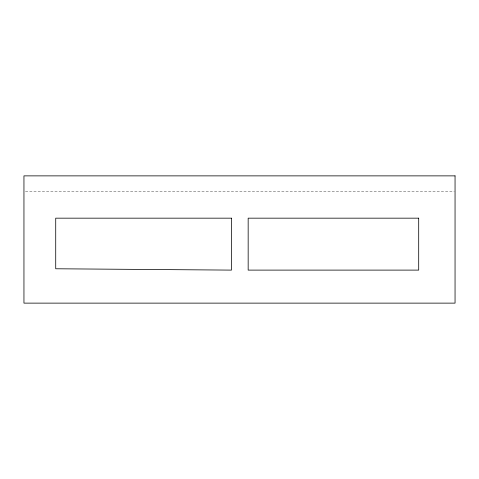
<?xml version="1.0" encoding="UTF-8"?>
<svg xmlns="http://www.w3.org/2000/svg" width="479" height="479" viewBox="0 0 479 479"><rect width="100%" height="100%" fill="white"/><g stroke="black" fill="none" stroke-linecap="round" stroke-linejoin="round"><path stroke-width="0.36" stroke-dasharray="2.4 1.8" d="M25.447 191.456L454.302 191.456"/><path stroke-width="0.72" d="M455.05 175.871L23.95 175.871L23.95 303.129L455.05 303.129L455.05 175.871M231.453 218.167L55.72 218.167L55.72 268.773L231.453 270.108L231.453 218.167M418.694 218.167L248.164 218.167L248.164 270.108L418.694 270.108L418.694 218.167"/></g></svg>
